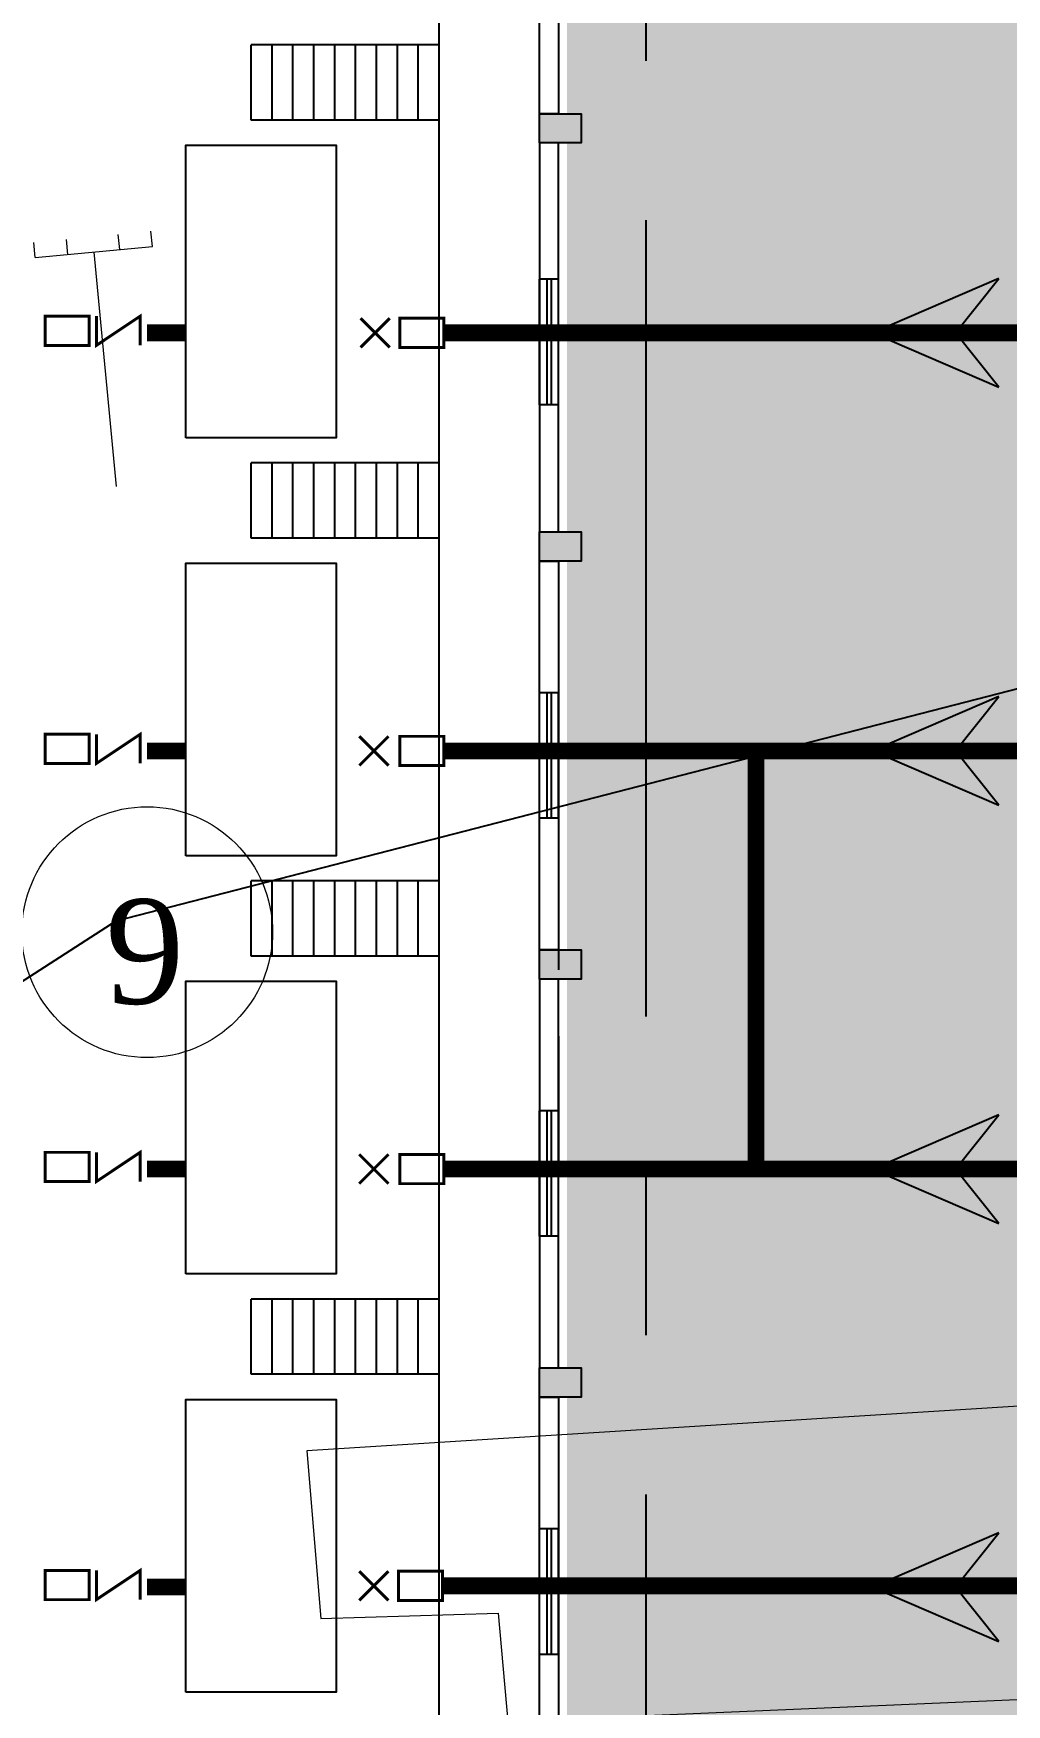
# Model space of a CAD drawing. Header units: metres. Extents: x 407243 to 407851, y 1441715 to 1442241.
# Drawn here: x 407648.17 to 407659.81, y 1441801.09 to 1441821.08 of the extents above; entities that cross this region are included whole.
import ezdxf

# ---------------------------------------------------------------- set-up
doc = ezdxf.new("R2010")
doc.units = ezdxf.units.M
doc.linetypes.add('CENTER', pattern=[50.800000000000004, 31.75, -6.35, 6.35, -6.35])
doc.linetypes.add('HIDDEN', pattern=[9.524999999999999, 6.35, -3.175])
for name, color, linetype in [('3MM', 3, 'Continuous'), ('BRICK WALL', 1, 'Continuous'), ('DIM', 8, 'Continuous'), ('DIM LAYER', 8, 'Continuous'), ('Ele-Line', 8, 'ZIGZAG'), ('FLOW_DIRECTION', 7, 'Continuous'), ('grid', 8, 'CENTER'), ('HATCH', 253, 'Continuous'), ('PIPE', 3, 'Continuous'), ('PROPOSED_ROAD', 11, 'Continuous'), ('RCC WALL', 7, 'Continuous'), ('TXT-2', 7, 'Continuous'), ('y_cor', 252, 'Continuous')]:
    doc.layers.add(name, color=color, linetype=linetype)
for name, color, linetype, lineweight in [('Elec', 1, 'ELEC', 18), ('Electric-Pole', 1, 'ELEC', 18), ('WALL', 7, 'Continuous', 20)]:
    doc.layers.add(name, color=color, linetype=linetype, lineweight=lineweight)
doc.styles.add('Bno', font='romantic.ttf', dxfattribs={"height": 2.5})
doc.styles.get("Standard").update_dxf_attribs({"font": 'simplex.shx'})
doc.linetypes.add('ELEC', pattern='A,6.349999999999998,-2.54,["E",Standard,S=3.799999999999998,R=0,X=0,Y=-1.9],-5.08,25.4', length=39.37)
doc.linetypes.add('ZIGZAG', pattern='A,0.00254,-5.08,[131,ltypeshp.shx,S=5.08,R=0,X=-5.08,Y=0],-10.16,[131,ltypeshp.shx,S=5.08,R=180,X=5.08,Y=0],-5.08', length=20.32254)

# ---------------------------------------------------------------- blocks, each defined once
blk = doc.blocks.new('PEP')
at = {"layer": 'Electric-Pole'}
for p, q in [((-0.7042795380693861, 2.817178851692004), (-0.7043480727006683, 2.998883813619613)), ((-0.3119818964623846, 2.817178850760683), (-0.3120504310936667, 2.998883812688291)), ((0.3119818971608765, 2.817178851226343), (0.3119133625295944, 2.998883814085273)), ((0.7042795385350475, 2.817178850295022), (0.7042110039037655, 2.998883812222629))]:
    blk.add_line(p, q, dxfattribs=at)
at = {"layer": 'Electric-Pole', "linetype": 'Continuous'}
for p, q in [((-0.7042795380693861, 2.817178851692004), (0.7042795385350475, 2.817178850295022)), ((0, 2.817178850993514), (0, 0))]:
    blk.add_line(p, q, dxfattribs=at)
blk = doc.blocks.new('FLD')
blk.add_hatch(color=3).paths.add_polyline_path([(-0.4199999999999875, -0.5250000000000057), (0, 0), (-0.4199999999999875, 0.5250000000000057), (0.7980000000000019, 0)])
at = {"color": 250}
for p, q in [((0, 0), (-0.4199999999999875, 0.5250000000000057)), ((-0.4199999999999875, 0.5250000000000057), (0.7980000000000019, 0)), ((0.7980000000000019, 0), (-0.4199999999999875, -0.5250000000000057)), ((-0.4199999999999875, -0.5250000000000057), (0, 0))]:
    blk.add_line(p, q, dxfattribs=at)
blk = doc.blocks.new('C3-COLUMN 450X600 CONTINUOUS')
at = {"layer": 'HATCH'}
h = blk.add_hatch(color=256, dxfattribs=at)
h.dxf.hatch_style = 1
h.paths.add_polyline_path([(-175, -250), (175, -250), (175, 250), (-175, 250)])
at = {"layer": 'RCC WALL', "color": 2}
blk.add_lwpolyline([(-175, -250), (175, -250), (175, 250), (-175, 250)], close=True, dxfattribs=at)
blk = doc.blocks.new('A$C1A934475')
at = {"const_width": 0.1}
for points in [[(0.5, 0.5), (-0.5, -0.5)], [(-0.5, 0.5), (0.5, -0.5)]]:
    blk.add_lwpolyline(points, dxfattribs=at)
blk = doc.blocks.new('A$C7A43648C')
at = {"layer": 'HATCH'}
h = blk.add_hatch(color=8, dxfattribs=at)
h.dxf.hatch_style = 1
edge = h.paths.add_edge_path()
edge.add_line((-1.535244910919573, -11.71300910320133), (-1.535244910919572, -40.47550910306163))
edge.add_line((-1.535244910919573, -40.47550910315476), (-33.33524491089629, -40.47550910315477))
edge.add_line((-33.33524491084972, -40.47550910315476), (-33.33524491084973, -24.47550910315476))
edge.add_line((-33.33524491084972, -24.47550910315476), (-49.93524491082643, -24.47550910315476))
edge.add_line((-49.93524491082644, -24.47550910315476), (-49.93524491082645, 12.2494908967521))
edge.add_line((-49.93524491082644, 12.24949089693837), (-33.33524491084972, 12.24949089693837))
edge.add_line((-33.33524491084972, 12.24949089693837), (-33.33524491084972, 28.24949089693837))
edge.add_line((-33.33524491084972, 28.24949089693837), (-1.535244910873008, 28.24949089693837))
edge.add_line((-1.535244910919573, 28.24949089693837), (-1.535244910919572, -0.5130091029219344))
edge.add_line((-1.38524491089629, -11.71300910320133), (-1.38524491089629, -40.62550910306163))
edge.add_line((-1.38524491089629, -40.62550910306163), (-33.48524491087301, -40.62550910306163))
edge.add_line((-33.48524491087301, -40.62550910306163), (-33.48524491087301, -24.62550910306163))
edge.add_line((-33.48524491087301, -24.62550910306163), (-50.08524491084972, -24.62550910306163))
edge.add_line((-50.08524491084972, -24.62550910306163), (-50.08524491084972, 12.39949089684524))
edge.add_line((-50.08524491084972, 12.39949089684524), (-33.48524491087301, 12.39949089684524))
edge.add_line((-33.48524491087301, 12.39949089684524), (-33.48524491087301, 28.39949089684524))
edge.add_line((-33.48524491087301, 28.39949089684524), (-1.38524491089629, 28.39949089684524))
edge.add_line((-1.38524491089629, 28.39949089684524), (-1.38524491089629, -0.5130091030150616))
at = {"layer": '3MM', "color": 5}
for p, q in [((-50.18524491082644, 2.027813095599413, 30.02983894109942), (-50.41524491086602, 2.027813095599413, 30.02983894109942)), ((-50.32524491084041, 2.027813095599413, 30.02983894109942), (-50.32524491084041, 0.5278130955994129, 30.02983894109942)), ((-50.27524491085205, 2.027813095599413, 30.02983894109942), (-50.27524491085205, 0.5278130955994129, 30.02983894109942)), ((-50.18524491082644, 0.5278130955994129, 30.02983894109942), (-50.41524491086602, 0.5278130955994129, 30.02983894109942)), ((-50.18524491082644, -2.917452706722543, 30.02983894109942), (-50.41524491086602, -2.917452706722543, 30.02983894109942)), ((-50.32524491084041, -2.917452706722543, 30.02983894109942), (-50.32524491084041, -4.417452706722543, 30.02983894109942)), ((-50.27524491085205, -2.917452706722543, 30.02983894109942), (-50.27524491085205, -4.417452706722543, 30.02983894109942)), ((-50.18524491082644, -4.417452706722543, 30.02983894109942), (-50.41524491086602, -4.417452706722543, 30.02983894109942)), ((-50.18524491082644, -7.917452706722543, 30.02983894109942), (-50.41524491086602, -7.917452706722543, 30.02983894109942)), ((-50.32524491084041, -7.917452706722543, 30.02983894109942), (-50.32524491084041, -9.417452706722543, 30.02983894109942)), ((-50.27524491085205, -7.917452706722543, 30.02983894109942), (-50.27524491085205, -9.417452706722543, 30.02983894109942)), ((-50.18524491082644, -9.417452706722543, 30.02983894109942), (-50.41524491086602, -9.417452706722543, 30.02983894109942)), ((-50.18524491094286, -12.91745270672254, 30.02983894109942), (-50.41524491098244, -12.91745270672254, 30.02983894109942)), ((-50.32524491095683, -12.91745270672254, 30.02983894109942), (-50.32524491095683, -14.41745270672254, 30.02983894109942)), ((-50.27524491096847, -12.91745270672254, 30.02983894109942), (-50.27524491096847, -14.41745270672254, 30.02983894109942)), ((-50.18524491094286, -14.41745270672254, 30.02983894109942), (-50.41524491098244, -14.41745270672254, 30.02983894109942))]:
    blk.add_line(p, q, dxfattribs=at)
at = {"layer": '3MM', "color": 5, "elevation": 30.02983894102666}
for points in [[(-50.41524491086602, 0.5278130955994129), (-50.41524491086602, 2.027813095599413)], [(-50.18524491082644, 0.5278130955994129), (-50.18524491082644, 2.027813095599413)], [(-50.41524491086602, -4.417452706722543), (-50.41524491086602, -2.917452706722543)], [(-50.18524491082644, -4.417452706722543), (-50.18524491082644, -2.917452706722543)], [(-50.41524491086602, -9.417452706722543), (-50.41524491086602, -7.917452706722543)], [(-50.18524491082644, -9.417452706722543), (-50.18524491082644, -7.917452706722543)], [(-50.41524491098244, -14.41745270672254), (-50.41524491098244, -12.91745270672254)], [(-50.18524491094286, -14.41745270672254), (-50.18524491094286, -12.91745270672254)]]:
    blk.add_lwpolyline(points, dxfattribs=at)
at = {"layer": 'BRICK WALL', "elevation": 30.02983894102666}
for points in [[(-50.18524491100106, 4.007547293324023), (-50.41524491098244, 4.007547293324023), (-50.41524491098244, 10.1320156888105), (-50.18524491100106, 10.1320156888105)], [(-50.18524491100106, 3.657547293230891), (-50.41524491098244, 3.657547293230891), (-50.41524491098244, -0.9924527066759765), (-50.18524491100106, -0.9924527066759765)], [(-50.18524491100106, -5.992452706675977), (-50.41524491098244, -5.992452706675977), (-50.41524491098244, -1.342452706769109), (-50.18524491100106, -1.342452706769109)], [(-50.18524491100106, -6.342452706769109), (-50.41524491098244, -6.342452706769109), (-50.41524491098244, -10.99245270667598), (-50.18524491100106, -10.99245270667598)], [(-50.18524491100106, -15.99245270667598), (-50.41524491098244, -15.99245270667598), (-50.41524491098244, -11.34245270676911), (-50.18524491100106, -11.34245270676911)]]:
    blk.add_lwpolyline(points, close=True, dxfattribs=at)
at = {"layer": 'DIM LAYER'}
blk.add_line((-51.61524491087766, -21.66797437169589, 30.02983894109942), (-51.61524491087766, 8.932015688857064, 30.02983894109942), dxfattribs=at)
at = {"layer": 'DIM LAYER', "elevation": 30.02983894102666}
for points in [[(-53.86524491087766, 3.932025619316846), (-53.86524491087766, 4.832025619223714)], [(-53.61524491087766, 3.932025619316846), (-53.61524491087766, 4.832025619223714)], [(-53.36524491087766, 3.932025619316846), (-53.36524491087766, 4.832025619223714)], [(-53.11524491087766, 3.932025619316846), (-53.11524491087766, 4.832025619223714)], [(-52.86524491087766, 3.932025619316846), (-52.86524491087766, 4.832025619223714)], [(-52.61524491087766, 3.932025619316846), (-52.61524491087766, 4.832025619223714)], [(-52.36524491087766, 3.932025619316846), (-52.36524491087766, 4.832025619223714)], [(-52.11524491087766, 3.932025619316846), (-52.11524491087766, 4.832025619223714)], [(-51.86524491087766, 3.932025619316846), (-51.86524491087766, 4.832025619223714)], [(-51.61524491087766, 3.932025619316846), (-53.86524491087766, 3.932025619316846)], [(-51.61524491087766, -0.1679743747226894), (-53.86524491087766, -0.1679743747226894)], [(-53.86524491087766, -1.067974374629557), (-53.86524491087766, -0.1679743747226894)], [(-53.61524491087766, -1.067974374629557), (-53.61524491087766, -0.1679743747226894)], [(-53.36524491087766, -1.067974374629557), (-53.36524491087766, -0.1679743747226894)], [(-53.11524491087766, -1.067974374629557), (-53.11524491087766, -0.1679743747226894)], [(-52.86524491087766, -1.067974374629557), (-52.86524491087766, -0.1679743747226894)], [(-52.61524491087766, -1.067974374629557), (-52.61524491087766, -0.1679743747226894)], [(-52.36524491087766, -1.067974374629557), (-52.36524491087766, -0.1679743747226894)], [(-52.11524491087766, -1.067974374629557), (-52.11524491087766, -0.1679743747226894)], [(-51.86524491087766, -1.067974374629557), (-51.86524491087766, -0.1679743747226894)], [(-51.61524491087766, -1.067974374629557), (-53.86524491087766, -1.067974374629557)], [(-51.61524491087766, -5.167974368669093), (-53.86524491087766, -5.167974368669093)], [(-53.86524491087766, -6.06797436857596), (-53.86524491087766, -5.167974368669093)], [(-53.61524491087766, -6.06797436857596), (-53.61524491087766, -5.167974368669093)], [(-53.36524491087766, -6.06797436857596), (-53.36524491087766, -5.167974368669093)], [(-53.11524491087766, -6.06797436857596), (-53.11524491087766, -5.167974368669093)], [(-52.86524491087766, -6.06797436857596), (-52.86524491087766, -5.167974368669093)], [(-52.61524491087766, -6.06797436857596), (-52.61524491087766, -5.167974368669093)], [(-52.36524491087766, -6.06797436857596), (-52.36524491087766, -5.167974368669093)], [(-52.11524491087766, -6.06797436857596), (-52.11524491087766, -5.167974368669093)], [(-51.86524491087766, -6.06797436857596), (-51.86524491087766, -5.167974368669093)], [(-51.61524491087766, -6.06797436857596), (-53.86524491087766, -6.06797436857596)], [(-51.61524491087766, -10.1679743626155), (-53.86524491087766, -10.1679743626155)], [(-53.86524491087766, -11.06797436252236), (-53.86524491087766, -10.1679743626155)], [(-53.61524491087766, -11.06797436252236), (-53.61524491087766, -10.1679743626155)], [(-53.36524491087766, -11.06797436252236), (-53.36524491087766, -10.1679743626155)], [(-53.11524491087766, -11.06797436252236), (-53.11524491087766, -10.1679743626155)], [(-52.86524491087766, -11.06797436252236), (-52.86524491087766, -10.1679743626155)], [(-52.61524491087766, -11.06797436252236), (-52.61524491087766, -10.1679743626155)], [(-52.36524491087766, -11.06797436252236), (-52.36524491087766, -10.1679743626155)], [(-52.11524491087766, -11.06797436252236), (-52.11524491087766, -10.1679743626155)], [(-51.86524491087766, -11.06797436252236), (-51.86524491087766, -10.1679743626155)], [(-51.61524491087766, -11.06797436252236), (-53.86524491087766, -11.06797436252236)]]:
    blk.add_lwpolyline(points, dxfattribs=at)
for points in [[(-54.64858054666547, 0.1320256162434816), (-54.64858054666547, 3.632025616243482), (-52.8485805466189, 3.632025616243482), (-52.8485805466189, 0.1320256162434816)], [(-54.64858054666547, -4.867974377702922), (-54.64858054666547, -1.367974377702922), (-52.8485805466189, -1.367974377702922), (-52.8485805466189, -4.867974377702922)], [(-54.64858054666547, -9.867974371649325), (-54.64858054666547, -6.367974371649325), (-52.8485805466189, -6.367974371649325), (-52.8485805466189, -9.867974371649325)], [(-54.64858054666547, -14.86797436559573), (-54.64858054666547, -11.36797436559573), (-52.8485805466189, -11.36797436559573), (-52.8485805466189, -14.86797436559573)]]:
    blk.add_lwpolyline(points, close=True, dxfattribs=at)
at = {"layer": 'PIPE', "color": 140, "linetype": 'HIDDEN', "ltscale": 0.25}
blk.add_line((-50.18197194352979, -8.613009103108197, 30.02983894109942), (-50.18197194352979, -3.613009103108197, 30.02983894109942), dxfattribs=at)
at = {"layer": 'PIPE', "color": 8, "linetype": 'HIDDEN', "ltscale": 0.25, "const_width": 0.2, "elevation": 30.02983894102666, "flags": 128}
for points in [[(-54.64858054666547, 1.387000824324787), (-55.11257968767313, 1.387000824324787)], [(-51.56000782264164, 1.386990896891803), (-40.38524491089629, 1.386990896891803)], [(-54.64858054666547, -3.612999169621617), (-55.11257968767313, -3.612999169621617)], [(-51.56000782264164, -3.613009103108197), (-40.38524491089629, -3.613009103108197)], [(-47.82398362312233, -8.613009103108197), (-47.82398362312233, -3.613009103108197)], [(-54.64858054666547, -8.61299916356802), (-55.11257968767313, -8.61299916356802)], [(-51.56000782264164, -8.613009103108197), (-40.38524491089629, -8.613009103108197)], [(-54.64858054666547, -13.61299915751442), (-55.11257968767313, -13.61299915751442)], [(-51.57522281719139, -13.59779410855845), (-40.38524491089629, -13.59779410855845)]]:
    blk.add_lwpolyline(points, dxfattribs=at)
at = {"layer": 'RCC WALL', "elevation": 30.02983894102666}
blk.add_lwpolyline([(-51.61524491087766, 4.832025619223714), (-53.86524491087766, 4.832025619223714)], dxfattribs=at)
at = {"layer": 'WALL'}
blk.add_circle((-55.10921149200294, -5.780793796991929, 30.02983894102666), 1.50000000002164, dxfattribs=at)
at = {"layer": 'y_cor', "const_width": 0.035, "elevation": 30.02983894102666, "flags": 128}
for points in [[(-56.3296859083348, 1.237000824185088), (-55.80468590831151, 1.237000824185088), (-55.80468590831151, 1.587000824278221), (-56.3296859083348, 1.587000824278221)], [(-52.08500782266492, 1.211990896845236), (-51.56000782264164, 1.211990896845236), (-51.56000782264164, 1.561990896938369), (-52.08500782266492, 1.561990896938369)], [(-56.3296859083348, -3.762999169761315), (-55.80468590831151, -3.762999169761315), (-55.80468590831151, -3.412999169668183), (-56.3296859083348, -3.412999169668183)], [(-52.08500782266492, -3.788009103154764), (-51.56000782264164, -3.788009103154764), (-51.56000782264164, -3.438009103061631), (-52.08500782266492, -3.438009103061631)], [(-56.3296859083348, -8.762999163707718), (-55.80468590831151, -8.762999163707718), (-55.80468590831151, -8.412999163614586), (-56.3296859083348, -8.412999163614586)], [(-52.08500782266492, -8.788009103154764), (-51.56000782264164, -8.788009103154764), (-51.56000782264164, -8.438009103061631), (-52.08500782266492, -8.438009103061631)], [(-56.3296859083348, -13.76299915765412), (-55.80468590831151, -13.76299915765412), (-55.80468590831151, -13.41299915756099), (-56.3296859083348, -13.41299915756099)], [(-52.10022281721467, -13.77279410860501), (-51.57522281719139, -13.77279410860501), (-51.57522281719139, -13.42279410851188), (-52.10022281721467, -13.42279410851188)]]:
    blk.add_lwpolyline(points, close=True, dxfattribs=at)
for points in [[(-55.19203286425909, 1.237000824185088), (-55.19203286425909, 1.587000824278221), (-55.71703286428237, 1.237000824185088), (-55.71703286428237, 1.587000824278221)], [(-55.19203286425909, -3.762999169761315), (-55.19203286425909, -3.412999169668183), (-55.71703286428237, -3.762999169761315), (-55.71703286428237, -3.412999169668183)], [(-55.19203286425909, -8.762999163707718), (-55.19203286425909, -8.412999163614586), (-55.71703286428237, -8.762999163707718), (-55.71703286428237, -8.412999163614586)], [(-55.19203286425909, -13.76299915765412), (-55.19203286425909, -13.41299915756099), (-55.71703286428237, -13.76299915765412), (-55.71703286428237, -13.41299915756099)]]:
    blk.add_lwpolyline(points, dxfattribs=at)
at = {"layer": 'DIM', "xscale": -0.001, "yscale": 0.001, "zscale": 0.001, "rotation": 270}
for p in [(-50.16524491109885, 3.832547293277457, 30.02983894109942), (-50.16524491109885, -1.167452706722543, 30.02983894109942), (-50.16524491109885, -6.167452706722543, 30.02983894109942), (-50.16524491109885, -11.16745270672254, 30.02983894109942)]:
    blk.add_blockref('C3-COLUMN 450X600 CONTINUOUS', p, dxfattribs=at)
at = {"layer": 'FLOW_DIRECTION', "linetype": 'Continuous', "lineweight": -3, "xscale": -1.237284573351892, "yscale": 1.237284573351892, "zscale": 1.237284573351892}
for p in [(-45.43629715178395, 1.386990896891803, 30.02983894109942), (-45.43629715178395, -3.613009103108197, 30.02983894109942), (-45.43629715178395, -8.613009103108197, 30.02983894109942), (-45.43629715178395, -13.6130091031082, 30.02983894109942)]:
    blk.add_blockref('FLD', p, dxfattribs=at)
at = {"layer": 'y_cor', "xscale": -0.35, "yscale": 0.35, "zscale": 0.35, "rotation": 180}
for p in [(-52.38119488983648, 1.386990896891803, 30.02983894109942), (-52.39640988438623, -3.613009103108197, 30.02983894109942), (-52.39640988438623, -8.613009103108197, 30.02983894109942), (-52.39640988438623, -13.59779410855845, 30.02983894109942)]:
    blk.add_blockref('A$C1A934475', p, dxfattribs=at)
at = {"layer": 'TXT-2', "style": 'Bno'}
blk.add_text('9', height=1.250000000018033, dxfattribs=at).set_placement((-55.60921149200294, -6.635446147760376, 30.02983894102666))

msp = doc.modelspace()

# ---------------------------------------------------------------- hatches: boundary and pattern name
at = {"layer": 'HATCH'}
h = msp.add_hatch(color=253, dxfattribs=at)
h.dxf.hatch_style = 1
edge = h.paths.add_edge_path()
edge.add_arc((407627.7019341716, 1441844.301389379), 7.5, 90, 180)
edge.add_line((407620.2019341716, 1441844.301389379), (407620.2019341716, 1441777.81747117))
edge.add_arc((407616.7019341717, 1441777.81747117), 3.499999999941792, -89.99999999904719, 0, ccw=False)
edge.add_line((407616.7019341717, 1441774.31747117), (407525.9462647066, 1441774.317471169))
edge.add_line((407525.9462647066, 1441774.317471169), (407525.6918207356, 1441770.31747117))
edge.add_line((407525.6918207356, 1441770.31747117), (407702.4519562653, 1441770.31747117))
edge.add_arc((407702.4519562653, 1441777.81747117), 7.5, 270, 360)
edge.add_line((407709.9519562653, 1441777.81747117), (407709.9519562653, 1441843.19974728))
edge.add_line((407709.9519562653, 1441843.19974728), (407705.9519562648, 1441843.19974728))
edge.add_line((407705.9519562648, 1441843.19974728), (407705.9519562648, 1441777.81747117))
edge.add_arc((407702.4519562648, 1441777.81747117), 3.5, -90, 0, ccw=False)
edge.add_line((407702.4519562648, 1441774.31747117), (407653.2644562648, 1441774.31747117))
edge.add_arc((407653.2644562648, 1441777.31747117), 3, 180, 270, ccw=False)
edge.add_line((407650.2644562648, 1441777.31747117), (407650.2644562648, 1441782.643924111))
edge.add_line((407650.2644562648, 1441782.643924111), (407646.2644562648, 1441782.643924111))
edge.add_line((407646.2644562648, 1441782.643924111), (407646.2644562648, 1441777.31747117))
edge.add_arc((407643.2644562648, 1441777.31747117), 3, -90, 0, ccw=False)
edge.add_line((407643.2644562648, 1441774.31747117), (407627.7019341715, 1441774.31747117))
edge.add_arc((407627.7019341713, 1441777.81747117), 3.5, 259.98556258642793, 270.00000000381146, ccw=False)
edge.add_arc((407627.7019341715, 1441777.817471169), 3.499999999806474, 179.9999999961885, 259.9855625820117, ccw=False)
edge.add_line((407624.2019341716, 1441777.81747117), (407624.2019341716, 1441799.054445294))
edge.add_arc((407627.7019341716, 1441799.054445294), 3.5, 90, 180, ccw=False)
edge.add_line((407627.7019341716, 1441802.554445294), (407632.8387062651, 1441802.554445294))
edge.add_line((407632.8387062651, 1441802.554445294), (407632.8387062651, 1441806.554445294))
edge.add_line((407632.8387062651, 1441806.554445294), (407627.7019341716, 1441806.554445294))
edge.add_arc((407627.7019341716, 1441810.054445294), 3.5, 180, 270, ccw=False)
edge.add_line((407624.2019341716, 1441810.054445294), (407624.2019341716, 1441826.062598018))
edge.add_arc((407627.7019341715, 1441826.062598018), 3.499999999941792, 115.27897233343529, 180, ccw=False)
edge.add_arc((407627.7019341715, 1441826.062598018), 3.499999999999395, 89.99999999714129, 115.27897233257369, ccw=False)
edge.add_line((407627.7019341717, 1441829.562598018), (407632.8387062651, 1441829.562598018))
edge.add_line((407632.8387062651, 1441829.562598018), (407632.8387062651, 1441833.562598018))
edge.add_line((407632.8387062651, 1441833.562598018), (407627.7019341715, 1441833.562598018))
edge.add_arc((407627.7019341715, 1441837.062598018), 3.5, 241.8181722682478, 270, ccw=False)
edge.add_arc((407627.7019341716, 1441837.062598018), 3.500000000016395, 180, 241.81817226740782, ccw=False)
edge.add_line((407624.2019341716, 1441837.062598018), (407624.2019341716, 1441844.301389379))
edge.add_arc((407627.7019341716, 1441844.301389379), 3.5, 90, 180, ccw=False)
edge.add_line((407627.7019341716, 1441847.801389379), (407663.6119562649, 1441847.801389379))
edge.add_arc((407663.6119562649, 1441844.301389379), 3.5, 0, 90, ccw=False)
edge.add_line((407667.1119562649, 1441844.301389379), (407667.1119562649, 1441832.571389379))
edge.add_line((407667.1119562649, 1441832.571389379), (407671.1119562649, 1441832.571389379))
edge.add_line((407671.1119562649, 1441832.571389379), (407671.1119562649, 1441844.301389379))
edge.add_arc((407674.6119562649, 1441844.301389379), 3.5, 90, 180, ccw=False)
edge.add_line((407674.6119562649, 1441847.801389379), (407675.4887062649, 1441847.801389379))
edge.add_line((407675.4887062649, 1441847.801389379), (407675.4887062649, 1441851.801389379))
edge.add_line((407675.4887062649, 1441851.801389379), (407627.6216316062, 1441851.801389379))
h = msp.add_hatch(color=256, dxfattribs=at)
h.dxf.hatch_style = 1
edge = h.paths.add_edge_path()
edge.add_spline(control_points=[(407720.5896286353, 1441770.373267121), (407655.6236926689, 1441770.373267121), (407590.6577567024, 1441770.373267121), (407525.691820736, 1441770.373267121), (407525.776635393, 1441771.706600454), (407525.86145005, 1441773.039933787), (407525.9462647067, 1441774.373267121), (407556.3148285594, 1441774.373267121), (407586.6833924121, 1441774.373267121), (407617.0519562649, 1441774.373267121), (407619.1022087965, 1441774.373267121), (407620.5519562648, 1441775.823014589), (407620.5519562648, 1441777.87326712), (407620.5519562648, 1441799.864933787), (407620.5519562648, 1441821.856600453), (407620.5519562648, 1441843.84826712), (407620.5519562648, 1441848.241665402), (407623.6585579826, 1441851.34826712), (407628.0519562647, 1441851.34826712), (407643.8642062648, 1441851.34826712), (407659.6764562649, 1441851.34826712), (407675.4887062651, 1441851.34826712), (407675.4887062651, 1441850.014933787), (407675.4887062651, 1441848.681600453), (407675.4887062649, 1441847.34826712), (407672.0064562649, 1441847.34826712), (407668.5242062648, 1441847.34826712), (407665.0419562649, 1441847.34826712), (407662.9917037331, 1441847.34826712), (407661.5419562648, 1441845.898519652), (407661.5419562649, 1441843.848267121), (407661.5419562649, 1441839.247110297), (407661.5419562649, 1441834.645953473), (407661.5419562648, 1441830.04479665), (407660.2086229314, 1441830.04479665), (407658.8752895981, 1441830.04479665), (407657.5419562649, 1441830.04479665), (407657.5419562649, 1441834.645953473), (407657.5419562649, 1441839.247110297), (407657.5419562649, 1441843.84826712), (407657.5419562649, 1441845.898519652), (407656.0922087965, 1441847.34826712), (407654.041956265, 1441847.34826712), (407645.3786229317, 1441847.34826712), (407636.7152895983, 1441847.34826712), (407628.0519562648, 1441847.34826712), (407626.0017037331, 1441847.34826712), (407624.5519562648, 1441845.898519652), (407624.5519562648, 1441843.848267121), (407624.5519562648, 1441831.879285759), (407624.5519562648, 1441819.910304397), (407624.5519562648, 1441807.941323035), (407624.5519562647, 1441805.891070504), (407626.0017037331, 1441804.441323036), (407628.0519562647, 1441804.441323035), (407631.055289598, 1441804.441323035), (407634.0586229314, 1441804.441323035), (407637.0619562648, 1441804.441323035), (407637.0619562648, 1441803.107989702), (407637.0619562648, 1441801.774656368), (407637.0619562649, 1441800.441323035), (407634.0586229315, 1441800.441323035), (407631.0552895982, 1441800.441323035), (407628.0519562649, 1441800.441323036), (407626.0017037333, 1441800.441323036), (407624.5519562649, 1441798.991575568), (407624.5519562648, 1441796.941323035), (407624.5519562648, 1441790.585304397), (407624.5519562648, 1441784.229285759), (407624.5519562647, 1441777.873267121), (407624.5519562647, 1441775.823014589), (407626.0017037331, 1441774.373267121), (407628.0519562647, 1441774.373267121), (407633.722789598, 1441774.373267121), (407639.3936229313, 1441774.373267121), (407645.0644562648, 1441774.373267121), (407647.1147087965, 1441774.373267121), (407648.5644562648, 1441775.823014589), (407648.5644562647, 1441777.873267121), (407648.5644562647, 1441779.092445365), (407648.5644562647, 1441780.311623609), (407648.5644562647, 1441781.530801852), (407649.9180427596, 1441781.530801852), (407651.21086977, 1441781.530801852), (407652.5644562647, 1441781.530801852), (407652.5644562647, 1441780.311623609), (407652.5644562647, 1441779.092445365), (407652.5644562647, 1441777.873267121), (407652.5644562647, 1441775.823014589), (407654.0142037331, 1441774.373267121), (407656.0644562648, 1441774.373267121), (407671.8936229315, 1441774.373267121), (407687.7227895982, 1441774.373267121), (407703.5519562649, 1441774.373267121), (407705.6022087966, 1441774.373267121), (407707.0519562649, 1441775.823014589), (407707.0519562649, 1441777.873267121), (407707.0519562649, 1441799.667359157), (407707.0519562649, 1441821.461451194), (407707.0519562649, 1441843.255543231), (407708.3852895983, 1441843.255543231), (407709.7186229318, 1441843.255543231), (407711.0519562653, 1441843.255543231), (407711.0519562653, 1441821.461570248), (407711.0519562653, 1441799.667597265), (407711.0519562653, 1441777.873624282), (407711.0519562652, 1441775.82337175), (407712.5017037336, 1441774.373624282), (407714.5519562652, 1441774.373624282), (407716.5645137219, 1441774.373624282), (407718.5770711786, 1441774.373624282), (407720.5896286353, 1441774.373624282), (407720.5896286353, 1441773.040171895), (407720.5896286353, 1441771.706719508), (407720.5896286353, 1441770.373267121)], knot_values=[0, 0, 0, 0, 1, 1, 1, 2, 2, 2, 3, 3, 3, 4.570796326778265, 4.570796326778265, 4.570796326778265, 5.570796326778265, 5.570796326778265, 5.570796326778265, 7.141592653573163, 7.141592653573163, 7.141592653573163, 8.141592653573163, 8.141592653573163, 8.141592653573163, 9.141592653573163, 9.141592653573163, 9.141592653573163, 10.14159265357316, 10.14159265357316, 10.14159265357316, 11.71238898036806, 11.71238898036806, 11.71238898036806, 12.71238898036806, 12.71238898036806, 12.71238898036806, 13.71238898036806, 13.71238898036806, 13.71238898036806, 14.71238898036806, 14.71238898036806, 14.71238898036806, 16.28318530716295, 16.28318530716295, 16.28318530716295, 17.28318530716295, 17.28318530716295, 17.28318530716295, 18.85398163395785, 18.85398163395785, 18.85398163395785, 19.85398163395785, 19.85398163395785, 19.85398163395785, 21.42477796075275, 21.42477796075275, 21.42477796075275, 22.42477796075275, 22.42477796075275, 22.42477796075275, 23.42477796075275, 23.42477796075275, 23.42477796075275, 24.42477796075275, 24.42477796075275, 24.42477796075275, 25.99557428754764, 25.99557428754764, 25.99557428754764, 26.99557428754764, 26.99557428754764, 26.99557428754764, 28.56637061434254, 28.56637061434254, 28.56637061434254, 29.56637061434254, 29.56637061434254, 29.56637061434254, 31.13716694113744, 31.13716694113744, 31.13716694113744, 32.13716694113744, 32.13716694113744, 32.13716694113744, 33.13716694113744, 33.13716694113744, 33.13716694113744, 34.13716694113744, 34.13716694113744, 34.13716694113744, 35.70796326793234, 35.70796326793234, 35.70796326793234, 36.70796326793234, 36.70796326793234, 36.70796326793234, 38.27875959472723, 38.27875959472723, 38.27875959472723, 39.27875959472723, 39.27875959472723, 39.27875959472723, 40.27875959472723, 40.27875959472723, 40.27875959472723, 41.27875959472723, 41.27875959472723, 41.27875959472723, 42.84955592152212, 42.84955592152212, 42.84955592152212, 43.84955592152212, 43.84955592152212, 43.84955592152212, 44.84955592152212, 44.84955592152212, 44.84955592152212, 44.84955592152212], weights=[1, 1, 1, 1, 1, 1, 1, 1, 1, 1, 0.8047378541282848, 0.8047378541282848, 1, 1, 1, 0.9999999999999999, 0.8047378541243649, 0.8047378541243649, 1, 1, 1, 1, 1, 1, 1, 1, 1, 1, 0.804737854124365, 0.804737854124365, 1, 1, 1, 1, 1, 1, 1, 1, 1, 1, 0.804737854124365, 0.804737854124365, 1, 1, 1, 1, 0.804737854124365, 0.804737854124365, 1, 1, 1, 1, 0.804737854124365, 0.804737854124365, 1, 1, 1, 1, 1, 1, 1, 1, 1, 0.9999999999999999, 0.8047378541243649, 0.8047378541243649, 1, 1, 1, 0.9999999999999999, 0.8047378541243649, 0.8047378541243649, 1, 1, 1, 0.9999999999999999, 0.8047378541243649, 0.8047378541243649, 1, 1, 1, 1, 1, 1, 1, 1, 1, 1, 0.8047378541243649, 0.8047378541243649, 0.9999999999999999, 1, 1, 1, 0.8047378541243649, 0.8047378541243649, 0.9999999999999999, 1, 1, 1, 1, 1, 1, 1, 1, 1, 0.804737854124365, 0.804737854124365, 1, 1, 1, 1, 1, 1, 1], degree=3, periodic=0)
h = msp.add_hatch(color=253, dxfattribs=at)
h.dxf.hatch_style = 1
edge = h.paths.add_edge_path()
edge.add_line((407623.6619562649, 1441844.479747281), (407623.6619562649, 1441802.81747117))
edge.add_arc((407620.1619562648, 1441802.81747117), 3.500000000116415, -78.06784334806008, 0, ccw=False)
edge.add_line((407620.8855929224, 1441799.393095316), (407620.8855929224, 1441795.241847023))
edge.add_arc((407620.1619562648, 1441791.81747117), 3.49999999997615, 0, 78.06784334806008, ccw=False)
edge.add_line((407623.6619562649, 1441791.81747117), (407623.661956265, 1441777.81747117))
edge.add_arc((407620.161956265, 1441777.81747117), 3.5, 269.99999999809427, 359.99999999618854, ccw=False)
edge.add_line((407620.1619562649, 1441774.31747117), (407525.9462647066, 1441774.317471169))
edge.add_line((407525.9462647066, 1441774.317471169), (407525.6918207356, 1441770.31747117))
edge.add_line((407525.6918207356, 1441770.31747117), (407702.4519562653, 1441770.31747117))
edge.add_arc((407702.4519562653, 1441777.81747117), 7.5, 270, 360)
edge.add_line((407709.9519562653, 1441777.81747117), (407709.9519562653, 1441843.19974728))
edge.add_line((407709.9519562653, 1441843.19974728), (407705.9519562648, 1441843.19974728))
edge.add_line((407705.9519562648, 1441843.19974728), (407705.9519562648, 1441777.81747117))
edge.add_arc((407702.4519562648, 1441777.81747117), 3.5, -90, 0, ccw=False)
edge.add_line((407702.4519562648, 1441774.31747117), (407631.1619562649, 1441774.31747117))
edge.add_arc((407631.1619562649, 1441777.81747117), 3.5, 180, 270, ccw=False)
edge.add_line((407627.6619562649, 1441777.81747117), (407627.661956265, 1441844.67974728))
h = msp.add_hatch(color=256, dxfattribs=at)
h.dxf.hatch_style = 1
edge = h.paths.add_edge_path()
edge.add_line((407623.6619562649, 1441844.479747281), (407623.6619562649, 1441802.81747117))
edge.add_arc((407620.1619562648, 1441802.81747117), 3.500000000116415, -78.06784334806008, 0, ccw=False)
edge.add_line((407620.8855929224, 1441799.393095316), (407620.8855929224, 1441795.241847023))
edge.add_arc((407620.1619562648, 1441791.81747117), 3.49999999997615, 0, 78.06784334806008, ccw=False)
edge.add_line((407623.6619562649, 1441791.81747117), (407623.661956265, 1441777.81747117))
edge.add_arc((407620.161956265, 1441777.81747117), 3.5, 269.99999999809427, 359.99999999618854, ccw=False)
edge.add_line((407620.1619562649, 1441774.31747117), (407525.9462647066, 1441774.317471169))
edge.add_line((407525.9462647066, 1441774.317471169), (407525.6918207356, 1441770.31747117))
edge.add_line((407525.6918207356, 1441770.31747117), (407702.4519562653, 1441770.31747117))
edge.add_arc((407702.4519562653, 1441777.81747117), 7.5, 270, 360)
edge.add_line((407709.9519562653, 1441777.81747117), (407709.9519562653, 1441843.19974728))
edge.add_line((407709.9519562653, 1441843.19974728), (407705.9519562648, 1441843.19974728))
edge.add_line((407705.9519562648, 1441843.19974728), (407705.9519562648, 1441777.81747117))
edge.add_arc((407702.4519562648, 1441777.81747117), 3.5, -90, 0, ccw=False)
edge.add_line((407702.4519562648, 1441774.31747117), (407631.1619562649, 1441774.31747117))
edge.add_arc((407631.1619562649, 1441777.81747117), 3.5, 180, 270, ccw=False)
edge.add_line((407627.6619562649, 1441777.81747117), (407627.661956265, 1441844.67974728))
h = msp.add_hatch(color=253, dxfattribs=at)
h.dxf.hatch_style = 1
edge = h.paths.add_edge_path()
edge.add_line((407619.0919873449, 1441774.31747117), (407525.9462647066, 1441774.317471169))
edge.add_line((407525.9462647066, 1441774.317471169), (407525.6918207356, 1441770.31747117))
edge.add_line((407525.6918207356, 1441770.31747117), (407702.4519562653, 1441770.31747117))
edge.add_arc((407702.4519562653, 1441777.81747117), 7.5, 270, 360)
edge.add_line((407709.9519562653, 1441777.81747117), (407709.9519562653, 1441843.19974728))
edge.add_line((407709.9519562653, 1441843.19974728), (407705.9519562648, 1441843.19974728))
edge.add_line((407705.9519562648, 1441843.19974728), (407705.9519562648, 1441777.81747117))
edge.add_arc((407702.4519562648, 1441777.81747117), 3.5, -90, 0, ccw=False)
edge.add_line((407702.4519562648, 1441774.31747117), (407653.2644562648, 1441774.31747117))
edge.add_arc((407653.2644562648, 1441777.31747117), 3, 180, 270, ccw=False)
edge.add_line((407650.2644562648, 1441777.31747117), (407650.2644562648, 1441777.815005901))
edge.add_line((407650.2644562648, 1441777.815005901), (407646.2644562648, 1441777.815005901))
edge.add_line((407646.2644562648, 1441777.815005901), (407646.2644562648, 1441777.31747117))
edge.add_arc((407643.2644562648, 1441777.31747117), 3, -90, 0, ccw=False)
edge.add_line((407643.2644562648, 1441774.31747117), (407630.0919562651, 1441774.31747117))
edge.add_arc((407630.0919562651, 1441777.81747117), 3.5, 180, 270, ccw=False)

# ---------------------------------------------------------------- linework, layer by layer
at = {"layer": 'Ele-Line', "color": 34, "linetype": 'ZIGZAG', "ltscale": 0.2, "flags": 128}
msp.add_lwpolyline([(407560.8456506667, 1441753.237226749), (407608.5472385454, 1441784.296673603), (407649.1551214528, 1441810.462080532), (407693.712011383, 1441821.941888272), (407731.0799290918, 1441830.655213879), (407769.6233894817, 1441832.103293693)], dxfattribs=at)
at = {"layer": 'grid', "ltscale": 0.3, "elevation": 14.86, "flags": 128}
msp.add_lwpolyline([(407655.5, 1441717.880084469), (407655.5, 1441875)], dxfattribs=at)
at = {"layer": 'PROPOSED_ROAD'}
msp.add_rational_spline([(407720.5896286353, 1441770.373267121), (407655.6236926689, 1441770.373267121), (407590.6577567024, 1441770.373267121), (407525.691820736, 1441770.373267121), (407525.776635393, 1441771.706600454), (407525.86145005, 1441773.039933787), (407525.9462647067, 1441774.373267121), (407556.3148285594, 1441774.373267121), (407586.6833924121, 1441774.373267121), (407617.0519562649, 1441774.373267121), (407619.1022087965, 1441774.373267121), (407620.5519562648, 1441775.823014589), (407620.5519562648, 1441777.87326712), (407620.5519562648, 1441799.864933787), (407620.5519562648, 1441821.856600453), (407620.5519562648, 1441843.84826712), (407620.5519562648, 1441848.241665402), (407623.6585579826, 1441851.34826712), (407628.0519562647, 1441851.34826712), (407643.8642062648, 1441851.34826712), (407659.6764562649, 1441851.34826712), (407675.4887062651, 1441851.34826712), (407675.4887062651, 1441850.014933787), (407675.4887062651, 1441848.681600453), (407675.4887062649, 1441847.34826712), (407672.0064562649, 1441847.34826712), (407668.5242062648, 1441847.34826712), (407665.0419562649, 1441847.34826712), (407662.9917037331, 1441847.34826712), (407661.5419562648, 1441845.898519652), (407661.5419562649, 1441843.848267121), (407661.5419562649, 1441839.247110297), (407661.5419562649, 1441834.645953473), (407661.5419562648, 1441830.04479665), (407660.2086229314, 1441830.04479665), (407658.8752895981, 1441830.04479665), (407657.5419562649, 1441830.04479665), (407657.5419562649, 1441834.645953473), (407657.5419562649, 1441839.247110297), (407657.5419562649, 1441843.84826712), (407657.5419562649, 1441845.898519652), (407656.0922087965, 1441847.34826712), (407654.041956265, 1441847.34826712), (407645.3786229317, 1441847.34826712), (407636.7152895983, 1441847.34826712), (407628.0519562648, 1441847.34826712), (407626.0017037331, 1441847.34826712), (407624.5519562648, 1441845.898519652), (407624.5519562648, 1441843.848267121), (407624.5519562648, 1441831.879285759), (407624.5519562648, 1441819.910304397), (407624.5519562648, 1441807.941323035), (407624.5519562647, 1441805.891070504), (407626.0017037331, 1441804.441323036), (407628.0519562647, 1441804.441323035), (407631.055289598, 1441804.441323035), (407634.0586229314, 1441804.441323035), (407637.0619562648, 1441804.441323035), (407637.0619562648, 1441803.107989702), (407637.0619562648, 1441801.774656368), (407637.0619562649, 1441800.441323035), (407634.0586229315, 1441800.441323035), (407631.0552895982, 1441800.441323035), (407628.0519562649, 1441800.441323036), (407626.0017037333, 1441800.441323036), (407624.5519562649, 1441798.991575568), (407624.5519562648, 1441796.941323035), (407624.5519562648, 1441790.585304397), (407624.5519562648, 1441784.229285759), (407624.5519562647, 1441777.873267121), (407624.5519562647, 1441775.823014589), (407626.0017037331, 1441774.373267121), (407628.0519562647, 1441774.373267121), (407633.722789598, 1441774.373267121), (407639.3936229313, 1441774.373267121), (407645.0644562648, 1441774.373267121), (407647.1147087965, 1441774.373267121), (407648.5644562648, 1441775.823014589), (407648.5644562647, 1441777.873267121), (407648.5644562647, 1441779.092445365), (407648.5644562647, 1441780.311623609), (407648.5644562647, 1441781.530801852), (407649.9180427596, 1441781.530801852, 1.483024114190865e-05), (407651.21086977, 1441781.530801852), (407652.5644562647, 1441781.530801852), (407652.5644562647, 1441780.311623609), (407652.5644562647, 1441779.092445365), (407652.5644562647, 1441777.873267121), (407652.5644562647, 1441775.823014589), (407654.0142037331, 1441774.373267121), (407656.0644562648, 1441774.373267121), (407671.8936229315, 1441774.373267121), (407687.7227895982, 1441774.373267121), (407703.5519562649, 1441774.373267121), (407705.6022087966, 1441774.373267121), (407707.0519562649, 1441775.823014589), (407707.0519562649, 1441777.873267121), (407707.0519562649, 1441799.667359157), (407707.0519562649, 1441821.461451194), (407707.0519562649, 1441843.255543231), (407708.3852895983, 1441843.255543231), (407709.7186229318, 1441843.255543231), (407711.0519562653, 1441843.255543231), (407711.0519562653, 1441821.461570248), (407711.0519562653, 1441799.667597265), (407711.0519562653, 1441777.873624282), (407711.0519562652, 1441775.82337175), (407712.5017037336, 1441774.373624282), (407714.5519562652, 1441774.373624282), (407716.5645137219, 1441774.373624282), (407718.5770711786, 1441774.373624282), (407720.5896286353, 1441774.373624282), (407720.5896286353, 1441773.040171895), (407720.5896286353, 1441771.706719508), (407720.5896286353, 1441770.373267121)], [1, 1, 1, 1, 1, 1, 1, 1, 1, 1, 0.8047378541282848, 0.8047378541282848, 1, 1, 1, 0.9999999999999999, 0.8047378541243649, 0.8047378541243649, 1, 1, 1, 1, 1, 1, 1, 1, 1, 1, 0.804737854124365, 0.804737854124365, 1, 1, 1, 1, 1, 1, 1, 1, 1, 1, 0.804737854124365, 0.804737854124365, 1, 1, 1, 1, 0.804737854124365, 0.804737854124365, 1, 1, 1, 1, 0.804737854124365, 0.804737854124365, 1, 1, 1, 1, 1, 1, 1, 1, 1, 0.9999999999999999, 0.8047378541243649, 0.8047378541243649, 1, 1, 1, 0.9999999999999999, 0.8047378541243649, 0.8047378541243649, 1, 1, 1, 0.9999999999999999, 0.8047378541243649, 0.8047378541243649, 1, 1, 1, 1, 1, 1, 1, 1, 1, 1, 0.8047378541243649, 0.8047378541243649, 0.9999999999999999, 1, 1, 1, 0.8047378541243649, 0.8047378541243649, 0.9999999999999999, 1, 1, 1, 1, 1, 1, 1, 1, 1, 0.804737854124365, 0.804737854124365, 1, 1, 1, 1, 1, 1, 1], degree=3, knots=[0, 0, 0, 0, 1, 1, 1, 2, 2, 2, 3, 3, 3, 4.570796326778265, 4.570796326778265, 4.570796326778265, 5.570796326778265, 5.570796326778265, 5.570796326778265, 7.141592653573163, 7.141592653573163, 7.141592653573163, 8.141592653573163, 8.141592653573163, 8.141592653573163, 9.141592653573163, 9.141592653573163, 9.141592653573163, 10.14159265357316, 10.14159265357316, 10.14159265357316, 11.71238898036806, 11.71238898036806, 11.71238898036806, 12.71238898036806, 12.71238898036806, 12.71238898036806, 13.71238898036806, 13.71238898036806, 13.71238898036806, 14.71238898036806, 14.71238898036806, 14.71238898036806, 16.28318530716295, 16.28318530716295, 16.28318530716295, 17.28318530716295, 17.28318530716295, 17.28318530716295, 18.85398163395785, 18.85398163395785, 18.85398163395785, 19.85398163395785, 19.85398163395785, 19.85398163395785, 21.42477796075275, 21.42477796075275, 21.42477796075275, 22.42477796075275, 22.42477796075275, 22.42477796075275, 23.42477796075275, 23.42477796075275, 23.42477796075275, 24.42477796075275, 24.42477796075275, 24.42477796075275, 25.99557428754764, 25.99557428754764, 25.99557428754764, 26.99557428754764, 26.99557428754764, 26.99557428754764, 28.56637061434254, 28.56637061434254, 28.56637061434254, 29.56637061434254, 29.56637061434254, 29.56637061434254, 31.13716694113744, 31.13716694113744, 31.13716694113744, 32.13716694113744, 32.13716694113744, 32.13716694113744, 33.13716694113744, 33.13716694113744, 33.13716694113744, 34.13716694113744, 34.13716694113744, 34.13716694113744, 35.70796326793234, 35.70796326793234, 35.70796326793234, 36.70796326793234, 36.70796326793234, 36.70796326793234, 38.27875959472723, 38.27875959472723, 38.27875959472723, 39.27875959472723, 39.27875959472723, 39.27875959472723, 40.27875959472723, 40.27875959472723, 40.27875959472723, 41.27875959472723, 41.27875959472723, 41.27875959472723, 42.84955592152212, 42.84955592152212, 42.84955592152212, 43.84955592152212, 43.84955592152212, 43.84955592152212, 44.84955592152212, 44.84955592152212, 44.84955592152212, 44.84955592152212], dxfattribs=at)
at = {"layer": 'y_cor', "lineweight": 0}
msp.add_polyline3d([(407669.9417346472, 1441805.286712008, 15.53899999999999), (407651.4374863426, 1441804.125007791, 15.58599999999999), (407651.6073610081, 1441802.121085487, 15.73199999999999), (407653.7289951722, 1441802.183643249, 15.84199999999999), (407653.845545141, 1441800.886851398, 15.834), (407670.0990527522, 1441801.590968102, 15.335), (407669.9417346472, 1441805.286712008, 15.53899999999999)], dxfattribs=at)

# ---------------------------------------------------------------- block references
at = {"ltscale": 0.5}
msp.add_blockref('A$C7A43648C', (407704.6372011757, 1441816.108776224, -30.02983894102666), dxfattribs=at)
at = {"layer": 'Elec', "lineweight": 0, "rotation": 5.443734022145955}
msp.add_blockref('PEP', (407649.1561214528, 1441815.657592594, 15.10599999999999), dxfattribs=at)

doc.saveas('drawing.dxf')
